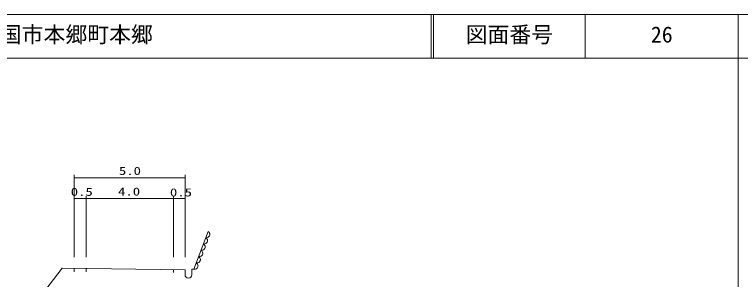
# Model space of a CAD drawing. Units: millimetres, scale not verified. Extents: x 40000 to 680000, y 20000 to 380000.
# Drawn here: x 413384 to 579500, y 319433 to 380000 of the extents above; entities that cross this region are included whole.
import ezdxf
from ezdxf.enums import TextEntityAlignment as Align

# ---------------------------------------------------------------- set-up
doc = ezdxf.new("R2010")
doc.units = ezdxf.units.MM
doc.header["$LTSCALE"] = 1000
doc.layers.add('S-SUV', color=7, linetype='Continuous', lineweight=13)
doc.styles.add('ＭＳ ゴシック', font='')
doc.styles.get('ＭＳ ゴシック').set_extended_font_data('MS Gothic')

# ---------------------------------------------------------------- blocks, each defined once
blk = doc.blocks.new('BUHIN62')
at = {"color": 7, "linetype": 'Continuous', "lineweight": 13}
blk.add_lwpolyline([(731, 243), (620, 393), (485, 506), (289, 620), (99, 654), (-91, 651), (-317, 576), (-471, 464), (-603, 323), (-692, 115), (-728, -56), (-731, -243)], dxfattribs=at)

msp = doc.modelspace()

# ---------------------------------------------------------------- linework, layer by layer
at = {"layer": 'S-SUV'}
for p, q in [((680000, 380000), (40000, 380000)), ((508747, 380000), (508747, 370000)), ((509247, 380000), (509247, 370000)), ((543997, 380000), (543997, 370000)), ((579000, 380000), (579000, 370000)), ((40000, 370000), (680000, 370000)), ((579000, 20000), (579000, 370000)), ((426998, 343327), (426998, 324563)), ((426998, 342685), (452396, 342685)), ((452396, 343327), (452396, 324563)), ((426998, 337976), (452396, 337976)), ((429780, 338475), (429780, 324563)), ((449756, 338475), (449756, 324563)), ((454444, 321781), (457694, 330431)), ((419578, 315859), (424258, 321980)), ((424258, 321980), (452396, 321640)), ((426998, 321946), (426998, 321206)), ((429780, 321913), (429780, 321172)), ((449756, 321672), (449756, 320996)), ((452396, 321640), (452396, 320497)), ((453966, 321781), (453966, 320497)), ((453966, 321781), (454444, 321781))]:
    msp.add_line(p, q, dxfattribs=at)
msp.add_arc((453181, 320521), 785, 181.7532, 358.2468, dxfattribs=at)

# ---------------------------------------------------------------- block references
at = {"layer": 'S-SUV', "rotation": 231}
for p in [(456882, 328269), (457423, 329710), (456340, 326827), (455798, 325385), (455256, 323943), (454714, 322502)]:
    msp.add_blockref('BUHIN62', p, dxfattribs=at)

# ---------------------------------------------------------------- texts
at = {"layer": 'S-SUV', "style": 'ＭＳ ゴシック'}
for s, p in [('岩国市本郷町本郷', (405024, 372500)), ('図面番号', (516622, 372500)), ('26', (558997, 372500))]:
    msp.add_text(s, height=3666, dxfattribs=at).set_placement(p, align=Align.BOTTOM_LEFT)
at = {"layer": 'S-SUV', "style": 'ＭＳ ゴシック', "width": 1.35}
for s, p in [('5.0', (437271, 342789)), ('0.5', (426249, 337999)), ('4.0', (437075, 338065)), ('0.5', (448950, 337868))]:
    msp.add_text(s, height=1833, dxfattribs=at).set_placement(p, align=Align.BOTTOM_LEFT)

doc.saveas('drawing.dxf')
